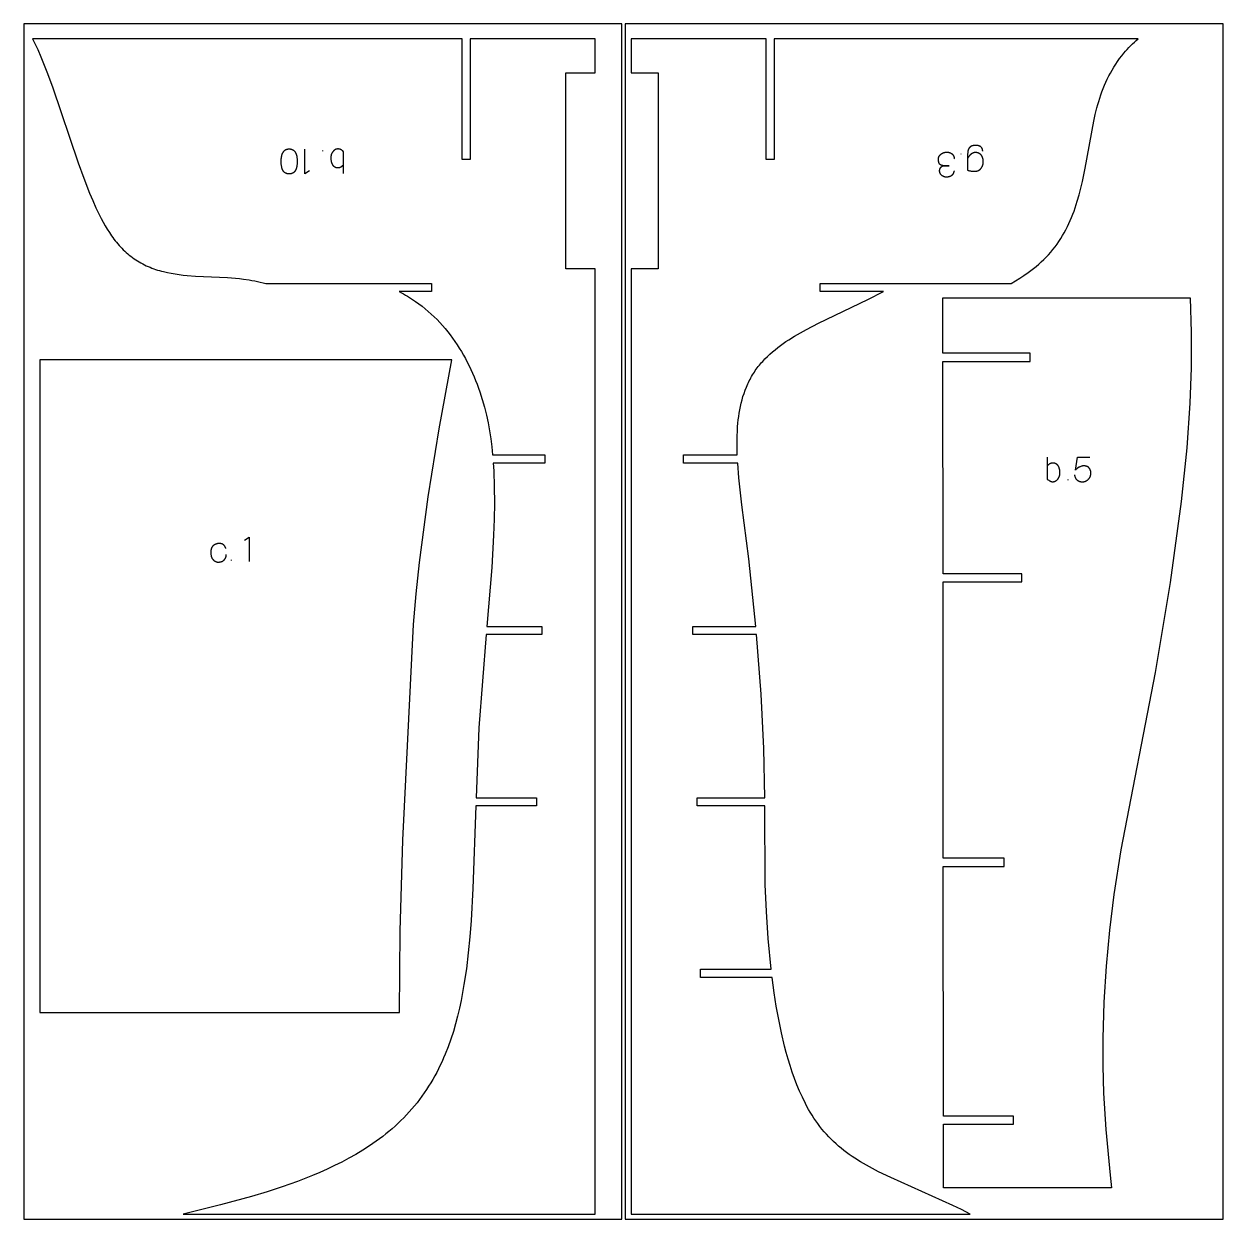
# Model space of a CAD drawing. Header units: millimetres. Extents: x 1718 to 33616, y 5029 to 7469.
# Drawn here: x 21345 to 23792, y 5029 to 7469 of the extents above; entities that cross this region are included whole.
import ezdxf

# ---------------------------------------------------------------- set-up
doc = ezdxf.new("R2010")
doc.units = ezdxf.units.MM
for name, color, linetype, true_color in [('ZZ_CORTE', 1, 'Continuous', 0xff0000), ('ZZ_GRABADO', 98, 'Continuous', 0x005600), ('ZZ_PANEL', 18, 'Continuous', 0x000000)]:
    doc.layers.add(name, color=color, linetype=linetype, true_color=true_color)

msp = doc.modelspace()

# ---------------------------------------------------------------- linework, layer by layer
at = {"layer": 'ZZ_CORTE'}
for points in [[(21362.5, 7439.2), (21366.1, 7432), (21373, 7417.2), (21379.5, 7402.2), (21391.7, 7371.8), (21403.1, 7341.1), (21455.7, 7185.6), (21466.9, 7154.7), (21478.8, 7124), (21485.2, 7108.9), (21491.9, 7093.9), (21499, 7079.1), (21502.8, 7071.8), (21506.6, 7064.6), (21510.7, 7057.4), (21514.9, 7050.3), (21519.3, 7043.4), (21523.9, 7036.5), (21526.3, 7033.2), (21528.7, 7029.9), (21531.2, 7026.6), (21533.8, 7023.4), (21536.4, 7020.3), (21539.1, 7017.2), (21541.9, 7014.2), (21544.7, 7011.2), (21547.6, 7008.3), (21550.6, 7005.5), (21553.6, 7002.7), (21556.7, 7000), (21559.9, 6997.4), (21563.1, 6994.9), (21566.4, 6992.4), (21569.8, 6990), (21573.2, 6987.7), (21576.6, 6985.5), (21580.2, 6983.4), (21583.7, 6981.3), (21587.3, 6979.4), (21591, 6977.5), (21594.7, 6975.7), (21598.4, 6974), (21602.2, 6972.4), (21606, 6970.9), (21609.9, 6969.5), (21613.7, 6968.1), (21617.6, 6966.9), (21621.6, 6965.7), (21625.5, 6964.6), (21629.5, 6963.6), (21637.6, 6961.7), (21645.6, 6960.1), (21653.8, 6958.8), (21661.9, 6957.6), (21670.1, 6956.6), (21678.3, 6955.8), (21694.7, 6954.6), (21760.3, 6951.4), (21776.6, 6950.2), (21784.7, 6949.4), (21792.9, 6948.4), (21804.4, 6946.8), (21810.1, 6945.8), (21815.8, 6944.7), (21821.5, 6943.5), (21827.2, 6942.2), (21832.8, 6940.8), (21838.4, 6939.2)], [(21669.7, 5039.2), (22510.9, 5039.2), (22510.9, 6969.2), (22450.6, 6969.2), (22450.6, 7369.2), (22510.9, 7369.2), (22510.9, 7439.2), (22280.9, 7439.2), (22255.4, 7439.2), (22255.4, 7192.2), (22238.9, 7192.2), (22238.9, 7439.2), (21592.5, 7439.2), (21362.5, 7439.2)], [(23618.5, 7439.2), (23388.5, 7439.2), (22875.7, 7439.2), (22875.7, 7192.2), (22859.2, 7192.2), (22859.2, 7439.2), (22814.2, 7439.2), (22584.2, 7439.2), (22584.2, 7369.2), (22639.2, 7369.2), (22639.2, 6969.2), (22584.2, 6969.2), (22584.2, 5039.2), (23276, 5039.2)], [(23359.3, 6939.2), (23368.1, 6944.5), (23376.8, 6950), (23385.4, 6955.6), (23393.8, 6961.5), (23399.5, 6965.6), (23405, 6969.9), (23410.4, 6974.2), (23415.7, 6978.7), (23420.9, 6983.3), (23426, 6988.1), (23430.9, 6993), (23435.6, 6998), (23440.2, 7003.2), (23444.7, 7008.6), (23448.9, 7014), (23453, 7019.6), (23457, 7025.4), (23460.7, 7031.2), (23464.3, 7037.1), (23467.8, 7043.1), (23471.1, 7049.2), (23474.2, 7055.4), (23477.2, 7061.7), (23480, 7068), (23482.7, 7074.4), (23485.3, 7080.8), (23487.7, 7087.3), (23490, 7093.9), (23494.3, 7107.1), (23498.1, 7120.4), (23501.6, 7133.8), (23504.7, 7147.3), (23510.3, 7174.6), (23527.8, 7270.6), (23530.8, 7284.2), (23534.2, 7297.8), (23536, 7304.5), (23538, 7311.2), (23540.1, 7317.8), (23542.3, 7324.5), (23544.7, 7331), (23547.2, 7337.5), (23549.9, 7344), (23552.7, 7350.4), (23555.6, 7356.7), (23558.8, 7363), (23562, 7369.1), (23565.5, 7375.2), (23569, 7381.2), (23572.8, 7387.1), (23576.7, 7392.8), (23580.7, 7398.5), (23585, 7404.1), (23589.3, 7409.5), (23592.7, 7413.5), (23596.1, 7417.4), (23599.7, 7421.2), (23603.3, 7425), (23607, 7428.7), (23610.8, 7432.3), (23614.6, 7435.8), (23618.5, 7439.2)], [(21838.4, 6939.2), (22068.4, 6939.2), (22176.6, 6939.2), (22176.6, 6922.7), (22110.7, 6922.7)], [(23099.2, 6922.7), (22969.7, 6922.7), (22969.7, 6939.2), (23129.3, 6939.2), (23359.3, 6939.2)], [(22110.7, 6922.7), (22115.1, 6920.5), (22119.4, 6918.2), (22123.6, 6915.8), (22127.8, 6913.4), (22132, 6910.8), (22136.1, 6908.2), (22144.2, 6902.8), (22150.9, 6898), (22157.4, 6893), (22163.8, 6887.8), (22170, 6882.5), (22176.1, 6877), (22182.1, 6871.3), (22187.9, 6865.5), (22193.6, 6859.6), (22199.1, 6853.4), (22204.4, 6847.2), (22209.6, 6840.8), (22214.7, 6834.3), (22219.6, 6827.7), (22224.3, 6821), (22228.9, 6814.2), (22233.3, 6807.3), (22237.6, 6800.2), (22241.8, 6793.1), (22245.8, 6785.9), (22249.6, 6778.7), (22253.3, 6771.3), (22256.8, 6763.9), (22260.2, 6756.4), (22263.5, 6748.9), (22266.6, 6741.2), (22269.6, 6733.6), (22272.4, 6725.9), (22275.1, 6718.1), (22280.1, 6702.4), (22284.6, 6686.6), (22288.5, 6670.6), (22292, 6654.6), (22294.9, 6638.4), (22297.5, 6622.1), (22299.5, 6605.7), (22301.2, 6589.2)], [(22800.5, 6589.2), (22800.2, 6598.3), (22800, 6612.2), (22800.2, 6626.1), (22800.7, 6640), (22801.2, 6646.9), (22801.8, 6653.9), (22802.5, 6660.8), (22803.4, 6667.7), (22804.4, 6674.5), (22805.6, 6681.4), (22807, 6688.2), (22808.5, 6694.9), (22810.2, 6701.7), (22812.2, 6708.3), (22814.3, 6714.9), (22816.6, 6721.5), (22819.2, 6727.9), (22820.6, 6731.1), (22822, 6734.3), (22823.5, 6737.4), (22825, 6740.5), (22826.6, 6743.6), (22828.2, 6746.7), (22829.9, 6749.7), (22831.7, 6752.7), (22833.5, 6755.6), (22835.4, 6758.5), (22837.3, 6761.4), (22839.3, 6764.2), (22841.4, 6767), (22843.5, 6769.7), (22845.6, 6772.5), (22847.8, 6775.1), (22850.1, 6777.8), (22852.4, 6780.4), (22857.1, 6785.4), (22862, 6790.3), (22867, 6795.1), (22872.2, 6799.7), (22877.6, 6804.2), (22883, 6808.5), (22888.5, 6812.7), (22894.2, 6816.7), (22899.9, 6820.6), (22905.7, 6824.5), (22917.5, 6831.8), (22929.4, 6838.9), (22941.6, 6845.7), (22966.2, 6858.6), (23066.9, 6906.6), (23099.2, 6922.7)], [(23564, 5093.2), (23221.4, 5093.2), (23221.3, 5222.9), (23364.3, 5222.9), (23364.3, 5239.4), (23221.3, 5239.4), (23221, 5749.2), (23345, 5749.2), (23345, 5765.7), (23220.9, 5765.7), (23220.6, 6329.9), (23381.1, 6329.9), (23381.1, 6346.4), (23220.6, 6346.4), (23220.3, 6780.4), (23398.4, 6780.4), (23398.4, 6796.9), (23220.3, 6796.9), (23220.2, 6909.8), (23724.7, 6909.8)], [(23724.7, 6909.8), (23726.8, 6839.5), (23726.6, 6767.2), (23724, 6694.8), (23717.7, 6603.9), (23706.5, 6494.3), (23684, 6328.9), (23653, 6145.4), (23583.2, 5783), (23569.2, 5692.1), (23560.1, 5619), (23553.1, 5545.5), (23548.4, 5471.8), (23546.3, 5397.7), (23546.3, 5342), (23547.9, 5286.3), (23552.4, 5212), (23561.1, 5119.1), (23564, 5093.2)], [(22218.3, 6783.6), (21377.7, 6783.6), (21377.7, 5776.1), (21377.7, 5450.9), (22111.5, 5450.9)], [(22140.2, 6242.9), (22145.5, 6305.5), (22152.3, 6370), (22169.9, 6503.8), (22192.2, 6642.3), (22218.3, 6783.6)], [(22301.2, 6589.2), (22408.1, 6589.2), (22408.1, 6572.7), (22302.6, 6572.7)], [(22801.4, 6572.7), (22690.8, 6572.7), (22690.8, 6589.2), (22800.5, 6589.2)], [(22302.6, 6572.7), (22303.5, 6556.7), (22304.7, 6523.9), (22305, 6491), (22304.4, 6458.2), (22303.2, 6425.3), (22299.5, 6359.7), (22289.7, 6239.2)], [(22838.5, 6239.2), (22824.1, 6377.4), (22810.1, 6487.6), (22803.8, 6542.9), (22801.4, 6572.7)], [(22111.5, 5450.9), (22112.9, 5616.9), (22118, 5802.7), (22140.2, 6242.9)], [(22289.7, 6239.2), (22401.6, 6239.2), (22401.6, 6222.7), (22288.3, 6222.7)], [(22840, 6222.7), (22710.1, 6222.7), (22710.1, 6239.2), (22838.5, 6239.2)], [(22288.3, 6222.7), (22273.5, 6032.3), (22267.4, 5889.2)], [(22856.8, 5889.2), (22854.8, 5990), (22849.1, 6100.9), (22840, 6222.7)], [(22856.8, 5872.7), (22718.5, 5872.7), (22718.5, 5889.2), (22856.8, 5889.2)], [(22869.5, 5539.2), (22863.6, 5601.7), (22860, 5657.1), (22857.7, 5712.5), (22856.8, 5872.7)], [(22871.5, 5522.7), (22725.8, 5522.7), (22725.8, 5539.2), (22869.5, 5539.2)], [(23276, 5039.2), (23258.2, 5048.4), (23240.2, 5057.2), (23113.6, 5113.8), (23088.7, 5125.9), (23076.4, 5132.3), (23064.2, 5138.9), (23052.2, 5146), (23040.5, 5153.4), (23034.7, 5157.2), (23029, 5161.2), (23023.4, 5165.3), (23017.9, 5169.5), (23012.5, 5173.8), (23007.2, 5178.3), (23002, 5182.8), (22996.9, 5187.5), (22991.9, 5192.4), (22987.1, 5197.3), (22982.4, 5202.4), (22977.8, 5207.6), (22973.3, 5213), (22969, 5218.4), (22964.9, 5224), (22960.8, 5229.6), (22957, 5235.4), (22953.2, 5241.2), (22949.6, 5247.1), (22946.2, 5253.1), (22942.8, 5259.2), (22939.6, 5265.4), (22933.5, 5277.8), (22927.8, 5290.5), (22922.4, 5303.3), (22917.5, 5316.2), (22912.8, 5329.3), (22908.5, 5342.5), (22904.4, 5355.7), (22900.6, 5369.1), (22897.1, 5382.5), (22890.6, 5409.5), (22885, 5436.7), (22880, 5464), (22875.7, 5491.4), (22871.5, 5522.7)]]:
    msp.add_lwpolyline(points, dxfattribs=at)
for points in [[(22266.9, 5872.7, 0), (22260.9, 5704.1, 0), (22257.2, 5638.5, 0), (22254.6, 5605.7, 0), (22251.5, 5573, 0), (22247.7, 5540.4, 0), (22242.9, 5508, 0), (22240.1, 5491.8, 0), (22237.1, 5475.7, 0), (22233.7, 5459.6, 0), (22229.9, 5443.6, 0), (22225.8, 5427.8, 0), (22221.2, 5412, 0), (22216.2, 5396.4, 0), (22210.6, 5381, 0), (22204.6, 5365.7, 0), (22201.4, 5358.2, 0), (22198.1, 5350.7, 0), (22194.6, 5343.3, 0), (22191, 5335.9, 0), (22187.2, 5328.6, 0), (22183.4, 5321.4, 0), (22179.3, 5314.3, 0), (22175.1, 5307.2, 0), (22170.8, 5300.3, 0), (22166.4, 5293.4, 0), (22161.8, 5286.6, 0), (22157, 5279.9, 0), (22152.1, 5273.3, 0), (22147.1, 5266.8, 0), (22141.9, 5260.4, 0), (22136.6, 5254.2, 0), (22131.2, 5248, 0), (22125.6, 5242, 0), (22119.9, 5236.1, 0), (22114.1, 5230.3, 0), (22108.2, 5224.6, 0), (22102.2, 5219, 0), (22096, 5213.6, 0), (22089.8, 5208.2, 0), (22083.4, 5203, 0), (22077, 5197.9, 0), (22070.4, 5193, 0), (22063.8, 5188.1, 0), (22050.3, 5178.7, 0), (22036.5, 5169.8, 0), (22022.4, 5161.3, 0), (22008.1, 5153.2, 0), (21993.6, 5145.5, 0), (21978.9, 5138.2, 0), (21964, 5131.2, 0), (21949, 5124.5, 0), (21933.8, 5118.1, 0), (21903.2, 5106.2, 0), (21872.2, 5095.2, 0), (21841, 5085, 0), (21809.5, 5075.5, 0), (21746.2, 5058, 0), (21669.7, 5039.2, 0)], [(22267.4, 5889.2, 0), (22390.9, 5889.2, 0), (22390.9, 5872.7, 0), (22266.9, 5872.7, 0)]]:
    msp.add_polyline3d(points, dxfattribs=at)
at = {"layer": 'ZZ_GRABADO'}
for points in [[(23301.3, 7209.7), (23301.3, 7210), (23301.3, 7210.4), (23301.2, 7210.8), (23301.2, 7211.1), (23301.2, 7211.5), (23301.1, 7211.8), (23301.1, 7212.2), (23301, 7212.5), (23301, 7212.8), (23300.9, 7213.2), (23300.8, 7213.5), (23300.7, 7213.8), (23300.6, 7214.1), (23300.5, 7214.4), (23300.4, 7214.7), (23300.3, 7215), (23300.1, 7215.3), (23300, 7215.5), (23299.8, 7215.8), (23299.7, 7216.1), (23299.5, 7216.3), (23299.3, 7216.6), (23299.1, 7216.8), (23298.9, 7217), (23298.7, 7217.3), (23298.5, 7217.5), (23298.3, 7217.7), (23298, 7217.9), (23297.8, 7218.2), (23297.5, 7218.4), (23297.3, 7218.6), (23297, 7218.7), (23296.8, 7218.9), (23296.5, 7219.1), (23296.3, 7219.2), (23296, 7219.4), (23295.8, 7219.5), (23295.5, 7219.6), (23295.2, 7219.8), (23295, 7219.9), (23294.7, 7220), (23294.4, 7220.1), (23294.1, 7220.2), (23293.8, 7220.3), (23293.5, 7220.4), (23293.2, 7220.5), (23292.9, 7220.6), (23292.6, 7220.7), (23292.3, 7220.8), (23292, 7220.9), (23291.6, 7220.9), (23291.3, 7221), (23290.6, 7221.1), (23289.9, 7221.2), (23289.2, 7221.3), (23288.5, 7221.3), (23287.7, 7221.4), (23286.9, 7221.4), (23286.4, 7221.4), (23285.8, 7221.4), (23285.2, 7221.3), (23284.7, 7221.3), (23284.1, 7221.2), (23283.6, 7221.2), (23283.1, 7221.1), (23282.6, 7221), (23282.1, 7220.9), (23281.6, 7220.8), (23281.1, 7220.7), (23280.7, 7220.6), (23280.2, 7220.5), (23279.8, 7220.3), (23279.4, 7220.2), (23278.9, 7220), (23278.5, 7219.8), (23278.1, 7219.7), (23277.8, 7219.5), (23277.4, 7219.3), (23277, 7219), (23276.8, 7218.9), (23276.7, 7218.8), (23276.5, 7218.7), (23276.3, 7218.6), (23276.1, 7218.5), (23276, 7218.3), (23275.8, 7218.2), (23275.7, 7218.1), (23275.5, 7217.9), (23275.3, 7217.8), (23275.2, 7217.7), (23275, 7217.5), (23274.9, 7217.4), (23274.8, 7217.2), (23274.6, 7217.1), (23274.5, 7216.9), (23274.3, 7216.8), (23274.2, 7216.6), (23274.1, 7216.5), (23274, 7216.3), (23273.8, 7216.1), (23273.7, 7216), (23273.5, 7215.7), (23273.3, 7215.4), (23273.1, 7215.1), (23273, 7214.8), (23272.8, 7214.4), (23272.6, 7214.1), (23272.5, 7213.7), (23272.3, 7213.4), (23272.2, 7213), (23272, 7212.6), (23271.9, 7212.3), (23271.8, 7211.9), (23271.7, 7211.5), (23271.5, 7211), (23271.4, 7210.6), (23271.3, 7210.2), (23271.2, 7209.7), (23271.2, 7209.3), (23271, 7208.3), (23270.9, 7207.3), (23270.7, 7206.3), (23270.7, 7205.2), (23270.6, 7204.1), (23270.6, 7203), (23270.5, 7201.8)], [(21927.7, 7169.7), (21918.2, 7163.3), (21918.2, 7213.3)], [(21954.2, 7210.7), (21954.2, 7209.7)], [(21997.2, 7208.5), (21995.4, 7209.9), (21994, 7211), (21993.4, 7211.5), (21992.9, 7211.8), (21992.7, 7212), (21992.5, 7212.1), (21992.3, 7212.2), (21992.1, 7212.3), (21991.7, 7212.6), (21991.3, 7212.8), (21990.9, 7212.9), (21990.5, 7213.1), (21990.1, 7213.3), (21989.8, 7213.3), (21989.6, 7213.4), (21989.4, 7213.5), (21989.2, 7213.5), (21989, 7213.6), (21988.8, 7213.6), (21988.6, 7213.7), (21988.4, 7213.7), (21988.1, 7213.8), (21987.9, 7213.8), (21987.7, 7213.9), (21987.5, 7213.9), (21987, 7213.9), (21986.6, 7214), (21986.2, 7214), (21985.7, 7214), (21985.2, 7214), (21984.8, 7214), (21984.6, 7213.9), (21984.4, 7213.9), (21984.2, 7213.9), (21984, 7213.9), (21983.8, 7213.8), (21983.6, 7213.8), (21983.3, 7213.8), (21983.1, 7213.7), (21982.9, 7213.7), (21982.7, 7213.6), (21982.5, 7213.6), (21982.3, 7213.5), (21982.1, 7213.4), (21981.9, 7213.4), (21981.7, 7213.3), (21981.5, 7213.2), (21981.3, 7213.2), (21981.1, 7213.1), (21980.9, 7213), (21980.7, 7212.9), (21980.5, 7212.8), (21980.4, 7212.7), (21980.2, 7212.6), (21980, 7212.5), (21979.6, 7212.3), (21979.2, 7212), (21978.9, 7211.8), (21978.5, 7211.5), (21978.1, 7211.3), (21977.8, 7211), (21977.4, 7210.6), (21977.1, 7210.3), (21976.7, 7210), (21976.4, 7209.6), (21976, 7209.2), (21975.7, 7208.9), (21975.4, 7208.5), (21975, 7208), (21974.7, 7207.6), (21974.4, 7207.1), (21974.1, 7206.7), (21973.8, 7206.2), (21973.5, 7205.7), (21973.3, 7205.5), (21973.2, 7205.2), (21973.1, 7205), (21973, 7204.8), (21972.8, 7204.5), (21972.7, 7204.2), (21972.6, 7204), (21972.5, 7203.7), (21972.4, 7203.4), (21972.3, 7203.1), (21972.2, 7202.8), (21972.1, 7202.6), (21972, 7202.3), (21972, 7201.9), (21971.8, 7201.3), (21971.7, 7200.7), (21971.6, 7200), (21971.5, 7199.3), (21971.4, 7198.6), (21971.3, 7197.8), (21971.3, 7197.1), (21971.3, 7196.3), (21971.3, 7195.5), (21971.3, 7194.6), (21971.3, 7193.7), (21971.4, 7192.8), (21971.4, 7192), (21971.6, 7190.8), (21971.8, 7189.8), (21972, 7188.7), (21972.2, 7187.7), (21972.4, 7186.8), (21972.5, 7186.4), (21972.7, 7185.9), (21972.8, 7185.5), (21972.9, 7185.1), (21973.1, 7184.6), (21973.3, 7184.2), (21973.4, 7183.9), (21973.6, 7183.5), (21973.8, 7183.1), (21973.9, 7182.8), (21974.1, 7182.4), (21974.3, 7182.1), (21974.5, 7181.8), (21974.7, 7181.4), (21974.9, 7181.1), (21975.1, 7180.9), (21975.3, 7180.6), (21975.6, 7180.3), (21975.8, 7180), (21976, 7179.8), (21976.1, 7179.7), (21976.3, 7179.6), (21976.4, 7179.4), (21976.5, 7179.3), (21976.8, 7179.1), (21977, 7178.9), (21977.2, 7178.7), (21977.5, 7178.6), (21977.7, 7178.4), (21978, 7178.2), (21978.2, 7178), (21978.5, 7177.9), (21978.7, 7177.7), (21979, 7177.6), (21979.2, 7177.5), (21979.5, 7177.3), (21979.7, 7177.2), (21980, 7177.1), (21980.3, 7177), (21980.5, 7176.9), (21980.8, 7176.8), (21981.1, 7176.7), (21981.3, 7176.6), (21981.6, 7176.5), (21981.9, 7176.4), (21982.1, 7176.3), (21982.4, 7176.3), (21982.7, 7176.2), (21983, 7176.2), (21983.3, 7176.1), (21983.5, 7176.1), (21983.8, 7176.1), (21984.1, 7176.1), (21984.4, 7176), (21984.7, 7176), (21985, 7176), (21985.4, 7176), (21985.8, 7176), (21986.2, 7176.1), (21986.6, 7176.1), (21987, 7176.1), (21987.4, 7176.2), (21987.8, 7176.3), (21988.3, 7176.3), (21988.6, 7176.4), (21988.9, 7176.5), (21989.3, 7176.5), (21989.6, 7176.6), (21989.9, 7176.7), (21990.2, 7176.8), (21990.5, 7176.9), (21990.8, 7177), (21991.1, 7177.2), (21991.4, 7177.3), (21991.7, 7177.4), (21992, 7177.6), (21992.3, 7177.8), (21992.6, 7177.9), (21992.9, 7178.1), (21993.3, 7178.4), (21993.4, 7178.4), (21993.7, 7178.7), (21994.1, 7179), (21994.6, 7179.4), (21997.2, 7181.6)], [(21997.2, 7163.8), (21997.2, 7208.5)], [(23233.2, 7179.6), (23229.7, 7179.6), (23226.3, 7179.6), (23225.3, 7179.6), (23224.3, 7179.6), (23223.4, 7179.7), (23222.5, 7179.7), (23221.6, 7179.8), (23220.8, 7179.9), (23220.1, 7180), (23219.3, 7180.1), (23219, 7180.2), (23218.7, 7180.3), (23218.3, 7180.4), (23218, 7180.5), (23217.7, 7180.5), (23217.4, 7180.6), (23217.1, 7180.7), (23216.9, 7180.8), (23216.6, 7180.9), (23216.3, 7181), (23216.1, 7181.2), (23215.9, 7181.3), (23215.6, 7181.4), (23215.5, 7181.5), (23215.4, 7181.5), (23215.3, 7181.6), (23215.2, 7181.6), (23215.1, 7181.7), (23214.9, 7181.9), (23214.8, 7182), (23214.6, 7182.1), (23214.5, 7182.2), (23214.4, 7182.3), (23214.3, 7182.4), (23214.2, 7182.5), (23214, 7182.6), (23213.9, 7182.7), (23213.8, 7182.8), (23213.7, 7183), (23213.6, 7183.1), (23213.5, 7183.2), (23213.4, 7183.3), (23213.3, 7183.5), (23213.2, 7183.6), (23213.1, 7183.7), (23213, 7183.9), (23212.9, 7184), (23212.8, 7184.2), (23212.8, 7184.3), (23212.7, 7184.5), (23212.6, 7184.6), (23212.5, 7184.8), (23212.3, 7185.1), (23212.2, 7185.5), (23212.1, 7185.8), (23211.9, 7186.2), (23211.8, 7186.6), (23211.7, 7186.9), (23211.6, 7187.3), (23211.5, 7187.7), (23211.4, 7188.2), (23211.3, 7188.6), (23211.2, 7189), (23211.2, 7189.5), (23211.1, 7189.9), (23211.1, 7190.4), (23211, 7190.9), (23211, 7191.4), (23211, 7192.4), (23210.9, 7193.5), (23211, 7193.9), (23211, 7194.2), (23211, 7194.6), (23211, 7194.9), (23211.1, 7195.3), (23211.2, 7195.6), (23211.2, 7196), (23211.3, 7196.3), (23211.4, 7196.6), (23211.5, 7197), (23211.6, 7197.3), (23211.7, 7197.6), (23211.9, 7198), (23212, 7198.3), (23212.2, 7198.6), (23212.3, 7198.9), (23212.5, 7199.2), (23212.7, 7199.5), (23212.9, 7199.8), (23213.1, 7200.1), (23213.3, 7200.4), (23213.6, 7200.7), (23213.8, 7201), (23214, 7201.3), (23214.3, 7201.6), (23214.6, 7201.9), (23214.8, 7202.2), (23215.1, 7202.5), (23215.4, 7202.7), (23215.7, 7203), (23216.1, 7203.3), (23216.4, 7203.5), (23216.7, 7203.8), (23217, 7204), (23217.4, 7204.3), (23217.7, 7204.5), (23218, 7204.7), (23218.4, 7204.9), (23218.7, 7205.1), (23219, 7205.3), (23219.4, 7205.5), (23219.7, 7205.6), (23220, 7205.8), (23220.4, 7206), (23220.7, 7206.1), (23221.1, 7206.3), (23221.4, 7206.4), (23221.8, 7206.5), (23222.1, 7206.7), (23222.5, 7206.8), (23222.8, 7206.9), (23223.2, 7207), (23223.6, 7207.1), (23223.9, 7207.1), (23224.3, 7207.2), (23224.6, 7207.3), (23225, 7207.3), (23225.4, 7207.4), (23225.8, 7207.4), (23226.1, 7207.5), (23226.5, 7207.5), (23226.9, 7207.5), (23227.3, 7207.5), (23227.6, 7207.5), (23228.5, 7207.5), (23229.3, 7207.5), (23229.7, 7207.5), (23230.1, 7207.4), (23230.5, 7207.4), (23230.9, 7207.3), (23231.3, 7207.3), (23231.7, 7207.2), (23232.1, 7207.1), (23232.4, 7207.1), (23232.8, 7207), (23233.2, 7206.9), (23233.5, 7206.8), (23233.8, 7206.7), (23234.2, 7206.6), (23234.5, 7206.4), (23234.8, 7206.3), (23235.2, 7206.2), (23235.5, 7206), (23235.8, 7205.9), (23236.1, 7205.7), (23236.4, 7205.6), (23236.7, 7205.4), (23237, 7205.2), (23237.3, 7205.1), (23237.5, 7204.9), (23237.8, 7204.7), (23238.1, 7204.5), (23238.3, 7204.3), (23238.6, 7204.1), (23238.8, 7203.9), (23239.1, 7203.6), (23239.3, 7203.4), (23239.5, 7203.1), (23239.7, 7202.9), (23240, 7202.6), (23240.2, 7202.4), (23240.4, 7202.1), (23240.6, 7201.8), (23240.8, 7201.6), (23241, 7201.3), (23241.1, 7201), (23241.3, 7200.7), (23241.5, 7200.4), (23241.7, 7200.1), (23241.8, 7199.7), (23242, 7199.4), (23242.1, 7199.1), (23242.3, 7198.7), (23242.4, 7198.4), (23242.5, 7198), (23242.6, 7197.7), (23242.8, 7197.3), (23242.9, 7196.9), (23243, 7196.5), (23243.1, 7196.1), (23243.2, 7195.7), (23243.3, 7195.3), (23243.4, 7194.5), (23243.6, 7193.7)], [(23256.5, 7204.2), (23256.5, 7203.1)], [(23270.5, 7170.5), (23271.8, 7170.1), (23273, 7169.8), (23274.2, 7169.6), (23275.4, 7169.3), (23276.6, 7169.1), (23277.7, 7169), (23278.9, 7168.8), (23280, 7168.7), (23281.2, 7168.6), (23282.3, 7168.6), (23283.4, 7168.6), (23284.5, 7168.6), (23285.5, 7168.6), (23286.6, 7168.7), (23287.7, 7168.8), (23289.1, 7169), (23289.4, 7169), (23289.8, 7169.1), (23290.2, 7169.2), (23290.5, 7169.3), (23290.9, 7169.4), (23291.3, 7169.5), (23291.6, 7169.6), (23292, 7169.7), (23292.3, 7169.9), (23292.6, 7170), (23293, 7170.2), (23293.3, 7170.4), (23293.6, 7170.6), (23294, 7170.7), (23294.3, 7171), (23294.6, 7171.2), (23294.9, 7171.4), (23295.2, 7171.6), (23295.5, 7171.9), (23295.8, 7172.1), (23296.1, 7172.4), (23296.4, 7172.7), (23296.7, 7173), (23297, 7173.3), (23297.3, 7173.6), (23297.6, 7173.9), (23297.8, 7174.2), (23298.1, 7174.6), (23298.4, 7174.9), (23298.6, 7175.3), (23298.9, 7175.6), (23299.1, 7176), (23299.3, 7176.3), (23299.5, 7176.6), (23299.7, 7177), (23299.9, 7177.3), (23300.1, 7177.7), (23300.3, 7178), (23300.5, 7178.4), (23300.6, 7178.8), (23300.8, 7179.1), (23300.9, 7179.5), (23301.1, 7179.9), (23301.2, 7180.3), (23301.4, 7180.6), (23301.5, 7181), (23301.6, 7181.4), (23301.7, 7181.8), (23301.8, 7182.2), (23301.9, 7182.6), (23302, 7183.1), (23302.1, 7183.5), (23302.1, 7183.9), (23302.2, 7184.3), (23302.3, 7184.8), (23302.4, 7185.6), (23302.4, 7186.5), (23302.5, 7187.4), (23302.5, 7188.4), (23302.5, 7189.3), (23302.4, 7190.3), (23302.4, 7190.7), (23302.3, 7191.2), (23302.3, 7191.6), (23302.2, 7192.1), (23302.2, 7192.5), (23302.1, 7192.9), (23302, 7193.4), (23301.9, 7193.8), (23301.8, 7194.2), (23301.7, 7194.6), (23301.6, 7195), (23301.5, 7195.4), (23301.4, 7195.8), (23301.2, 7196.2), (23301.1, 7196.6), (23301, 7197), (23300.8, 7197.3), (23300.6, 7197.7), (23300.5, 7198.1), (23300.3, 7198.4), (23300.1, 7198.8), (23299.9, 7199.1), (23299.7, 7199.5), (23299.5, 7199.8), (23299.3, 7200.2), (23299, 7200.5), (23298.8, 7200.8), (23298.6, 7201.1), (23298.3, 7201.5), (23298, 7201.8), (23297.7, 7202.1), (23297.4, 7202.4), (23297.1, 7202.7), (23296.8, 7203), (23296.5, 7203.3), (23296.2, 7203.6), (23295.9, 7203.8), (23295.6, 7204.1), (23295.2, 7204.3), (23294.9, 7204.5), (23294.5, 7204.7), (23294.2, 7204.9), (23293.8, 7205.1), (23293.5, 7205.3), (23293.1, 7205.5), (23292.7, 7205.6), (23292.3, 7205.8), (23292, 7205.9), (23291.6, 7206), (23291.2, 7206.2), (23290.8, 7206.3), (23290.3, 7206.4), (23289.9, 7206.4), (23289.5, 7206.5), (23289.1, 7206.6), (23288.6, 7206.6), (23288.2, 7206.7), (23287.7, 7206.7), (23287.3, 7206.7), (23286.8, 7206.7), (23286.5, 7206.7), (23286.2, 7206.7), (23285.9, 7206.7), (23285.6, 7206.7), (23285.3, 7206.6), (23285, 7206.6), (23284.7, 7206.6), (23284.4, 7206.5), (23284.1, 7206.5), (23283.8, 7206.4), (23283.5, 7206.3), (23283.2, 7206.3), (23282.9, 7206.2), (23282.6, 7206.1), (23282.3, 7206), (23282, 7205.9), (23281.8, 7205.8), (23281.5, 7205.7), (23281.2, 7205.6), (23280.9, 7205.5), (23280.6, 7205.4), (23280.4, 7205.2), (23280.1, 7205.1), (23279.8, 7204.9), (23279.6, 7204.8), (23279.3, 7204.6), (23279, 7204.5), (23278.8, 7204.3), (23278.5, 7204.1), (23278.3, 7204), (23278, 7203.8), (23277.7, 7203.6), (23277.5, 7203.4), (23277.2, 7203.2), (23277, 7203), (23276.7, 7202.7), (23276.2, 7202.3), (23275.8, 7201.8), (23275.3, 7201.3), (23274.8, 7200.8), (23274.4, 7200.2), (23273.9, 7199.7), (23273.5, 7199.1), (23273, 7198.4), (23272.6, 7197.8), (23272.2, 7197.1), (23271.8, 7196.4), (23271.3, 7195.7), (23270.9, 7195), (23270.5, 7194.2)], [(23270.5, 7201.8), (23270.5, 7170.5)], [(23243, 7169.4), (23242.8, 7168.5), (23242.6, 7167.8), (23242.4, 7167.1), (23242.2, 7166.4), (23242, 7165.8), (23241.9, 7165.5), (23241.8, 7165.2), (23241.7, 7165), (23241.6, 7164.7), (23241.5, 7164.5), (23241.4, 7164.2), (23241.1, 7163.8), (23240.9, 7163.3), (23240.6, 7162.9), (23240.5, 7162.6), (23240.3, 7162.4), (23240.2, 7162.2), (23240, 7162), (23239.9, 7161.8), (23239.7, 7161.6), (23239.5, 7161.4), (23239.4, 7161.2), (23239.2, 7161), (23239, 7160.9), (23238.9, 7160.7), (23238.7, 7160.5), (23238.5, 7160.3), (23238.3, 7160.2), (23238.2, 7160), (23238, 7159.8), (23237.8, 7159.7), (23237.6, 7159.5), (23237.4, 7159.4), (23237.2, 7159.2), (23237, 7159.1), (23236.8, 7159), (23236.6, 7158.8), (23236.4, 7158.7), (23236.2, 7158.6), (23235.9, 7158.4), (23235.7, 7158.3), (23235.5, 7158.2), (23235.3, 7158.1), (23235, 7158), (23234.8, 7157.9), (23234.6, 7157.8), (23234.3, 7157.7), (23234.1, 7157.6), (23233.8, 7157.5), (23233.6, 7157.4), (23233.1, 7157.3), (23232.6, 7157.1), (23232.1, 7157), (23231.5, 7156.9), (23231, 7156.8), (23230.4, 7156.7), (23229.8, 7156.6), (23229.2, 7156.6), (23228.6, 7156.5), (23228, 7156.5), (23227.4, 7156.5), (23227.1, 7156.5), (23226.7, 7156.5), (23226.4, 7156.5), (23226, 7156.6), (23225.7, 7156.6), (23225.3, 7156.6), (23225, 7156.7), (23224.7, 7156.7), (23224.4, 7156.8), (23224, 7156.9), (23223.7, 7156.9), (23223.4, 7157), (23223.1, 7157.1), (23222.8, 7157.2), (23222.5, 7157.3), (23222.2, 7157.4), (23221.9, 7157.5), (23221.6, 7157.6), (23221.3, 7157.7), (23221, 7157.9), (23220.7, 7158), (23220.4, 7158.2), (23220.1, 7158.3), (23219.8, 7158.5), (23219.6, 7158.6), (23219.3, 7158.8), (23219, 7159), (23218.8, 7159.2), (23218.5, 7159.4), (23218.2, 7159.6), (23218, 7159.8), (23217.7, 7160), (23217.5, 7160.2), (23217.2, 7160.5), (23217, 7160.7), (23216.7, 7161), (23216.5, 7161.2), (23216.3, 7161.5), (23216.1, 7161.7), (23215.9, 7162), (23215.7, 7162.2), (23215.5, 7162.5), (23215.3, 7162.8), (23215.1, 7163), (23215, 7163.3), (23214.8, 7163.6), (23214.7, 7163.9), (23214.5, 7164.2), (23214.4, 7164.4), (23214.3, 7164.7), (23214.2, 7165), (23214.1, 7165.3), (23214, 7165.6), (23213.9, 7165.9), (23213.8, 7166.3), (23213.7, 7166.6), (23213.7, 7166.9), (23213.6, 7167.2), (23213.6, 7167.5), (23213.5, 7167.9), (23213.5, 7168.2), (23213.5, 7168.6), (23213.5, 7168.9), (23213.5, 7169.2), (23213.5, 7169.7), (23213.5, 7170.1), (23213.5, 7170.6), (23213.6, 7171), (23213.6, 7171.4), (23213.7, 7171.6), (23213.7, 7171.8), (23213.7, 7172), (23213.8, 7172.2), (23213.8, 7172.4), (23213.9, 7172.6), (23213.9, 7172.8), (23214, 7173), (23214.1, 7173.2), (23214.1, 7173.4), (23214.2, 7173.6), (23214.3, 7173.8), (23214.3, 7174), (23214.4, 7174.1), (23214.5, 7174.3), (23214.6, 7174.5), (23214.7, 7174.7), (23214.8, 7174.8), (23214.9, 7175), (23215, 7175.2), (23215.1, 7175.3), (23215.2, 7175.5), (23215.3, 7175.7), (23215.4, 7175.8), (23215.5, 7176), (23215.6, 7176.1), (23215.8, 7176.3), (23215.9, 7176.4), (23216, 7176.6), (23216.1, 7176.7), (23216.3, 7176.9), (23216.4, 7177), (23216.6, 7177.2), (23216.7, 7177.3), (23216.9, 7177.4), (23217, 7177.6), (23217.2, 7177.7), (23217.3, 7177.8), (23217.5, 7178), (23217.6, 7178.1), (23218, 7178.3), (23218.3, 7178.6), (23218.7, 7178.8), (23219.1, 7179), (23219.5, 7179.2), (23219.9, 7179.4), (23220.3, 7179.6)], [(23220.3, 7179.6), (23233.2, 7179.6)], [(23432.9, 6584.9), (23432.9, 6540.1)], [(23490.4, 6558.5), (23494.7, 6584.8), (23519.7, 6584.8)], [(23432.9, 6540.1), (23434.7, 6538.7), (23436.1, 6537.6), (23436.7, 6537.1), (23437.2, 6536.8), (23437.4, 6536.6), (23437.6, 6536.5), (23437.8, 6536.4), (23438, 6536.3), (23438.4, 6536.1), (23438.8, 6535.9), (23439.2, 6535.7), (23439.6, 6535.5), (23440.1, 6535.3), (23440.3, 6535.3), (23440.5, 6535.2), (23440.7, 6535.1), (23440.9, 6535.1), (23441.1, 6535), (23441.3, 6535), (23441.5, 6534.9), (23441.8, 6534.9), (23442, 6534.8), (23442.2, 6534.8), (23442.4, 6534.8), (23442.6, 6534.7), (23443.1, 6534.7), (23443.5, 6534.6), (23444, 6534.6), (23444.4, 6534.6), (23444.9, 6534.6), (23445.3, 6534.7), (23445.5, 6534.7), (23445.7, 6534.7), (23445.9, 6534.7), (23446.1, 6534.7), (23446.4, 6534.8), (23446.6, 6534.8), (23446.8, 6534.9), (23447, 6534.9), (23447.2, 6534.9), (23447.4, 6535), (23447.6, 6535), (23447.8, 6535.1), (23448, 6535.2), (23448.2, 6535.2), (23448.4, 6535.3), (23448.6, 6535.4), (23448.8, 6535.5), (23449, 6535.5), (23449.2, 6535.6), (23449.4, 6535.7), (23449.6, 6535.8), (23449.8, 6535.9), (23450, 6536), (23450.1, 6536.1), (23450.5, 6536.3), (23450.9, 6536.6), (23451.3, 6536.8), (23451.6, 6537.1), (23452, 6537.4), (23452.4, 6537.7), (23452.7, 6538), (23453.1, 6538.3), (23453.4, 6538.6), (23453.7, 6539), (23454.1, 6539.4), (23454.4, 6539.8), (23454.7, 6540.2), (23455.1, 6540.6), (23455.4, 6541), (23455.7, 6541.5), (23456, 6541.9), (23456.3, 6542.4), (23456.6, 6542.9), (23456.8, 6543.1), (23456.9, 6543.4), (23457, 6543.6), (23457.2, 6543.9), (23457.3, 6544.1), (23457.4, 6544.4), (23457.5, 6544.6), (23457.6, 6544.9), (23457.7, 6545.2), (23457.8, 6545.5), (23457.9, 6545.8), (23458, 6546.1), (23458.1, 6546.4), (23458.2, 6546.7), (23458.3, 6547.3), (23458.4, 6547.9), (23458.5, 6548.6), (23458.6, 6549.3), (23458.7, 6550), (23458.8, 6550.8), (23458.8, 6551.6), (23458.8, 6552.3), (23458.9, 6553.2), (23458.8, 6554), (23458.8, 6554.9), (23458.8, 6555.8), (23458.7, 6556.7), (23458.5, 6557.8), (23458.4, 6558.9), (23458.2, 6559.9), (23458, 6560.9), (23457.7, 6561.8), (23457.6, 6562.3), (23457.5, 6562.7), (23457.3, 6563.1), (23457.2, 6563.6), (23457, 6564), (23456.9, 6564.4), (23456.7, 6564.8), (23456.5, 6565.1), (23456.4, 6565.5), (23456.2, 6565.9), (23456, 6566.2), (23455.8, 6566.5), (23455.6, 6566.9), (23455.4, 6567.2), (23455.2, 6567.5), (23455, 6567.8), (23454.8, 6568), (23454.6, 6568.3), (23454.3, 6568.6), (23454.1, 6568.8), (23454, 6568.9), (23453.8, 6569.1), (23453.7, 6569.2), (23453.6, 6569.3), (23453.4, 6569.5), (23453.1, 6569.7), (23452.9, 6569.9), (23452.6, 6570.1), (23452.4, 6570.2), (23452.2, 6570.4), (23451.9, 6570.6), (23451.7, 6570.7), (23451.4, 6570.9), (23451.2, 6571), (23450.9, 6571.2), (23450.6, 6571.3), (23450.4, 6571.4), (23450.1, 6571.5), (23449.9, 6571.7), (23449.6, 6571.8), (23449.3, 6571.9), (23449.1, 6572), (23448.8, 6572), (23448.5, 6572.1), (23448.3, 6572.2), (23448, 6572.3), (23447.7, 6572.3), (23447.4, 6572.4), (23447.1, 6572.4), (23446.9, 6572.5), (23446.6, 6572.5), (23446.3, 6572.5), (23446, 6572.6), (23445.7, 6572.6), (23445.4, 6572.6), (23445.1, 6572.6), (23444.8, 6572.6), (23444.4, 6572.6), (23444, 6572.5), (23443.6, 6572.5), (23443.1, 6572.5), (23442.7, 6572.4), (23442.3, 6572.4), (23441.9, 6572.3), (23441.5, 6572.2), (23441.2, 6572.2), (23440.9, 6572.1), (23440.5, 6572), (23440.2, 6571.9), (23439.9, 6571.8), (23439.6, 6571.7), (23439.3, 6571.6), (23439, 6571.4), (23438.7, 6571.3), (23438.4, 6571.2), (23438.1, 6571), (23437.8, 6570.9), (23437.5, 6570.7), (23437.3, 6570.5), (23436.9, 6570.3), (23436.7, 6570.2), (23436.4, 6569.9), (23436, 6569.6), (23435.5, 6569.2), (23432.9, 6567)], [(23488.8, 6547.2), (23488.9, 6547.1), (23488.9, 6546.9), (23488.9, 6546.8), (23489, 6546.6), (23489, 6546.2), (23489.2, 6545.9), (23489.3, 6545.4), (23489.4, 6545), (23489.8, 6544), (23489.9, 6543.7), (23490, 6543.4), (23490.1, 6543.1), (23490.2, 6542.9), (23490.4, 6542.6), (23490.5, 6542.3), (23490.7, 6542), (23490.8, 6541.8), (23491, 6541.5), (23491.2, 6541.2), (23491.4, 6540.9), (23491.5, 6540.7), (23491.7, 6540.4), (23492, 6540.1), (23492.4, 6539.5), (23492.6, 6539.3), (23492.9, 6539), (23493.1, 6538.7), (23493.4, 6538.5), (23493.6, 6538.2), (23493.9, 6538), (23494.2, 6537.8), (23494.4, 6537.5), (23494.7, 6537.3), (23495, 6537.1), (23495.3, 6537), (23495.6, 6536.8), (23495.9, 6536.6), (23496.3, 6536.4), (23496.6, 6536.3), (23496.9, 6536.1), (23497.6, 6535.9), (23498.2, 6535.6), (23498.9, 6535.4), (23499.5, 6535.2), (23500.1, 6535), (23500.7, 6534.9), (23501.1, 6534.8), (23501.4, 6534.8), (23501.6, 6534.7), (23501.9, 6534.7), (23502.2, 6534.6), (23502.5, 6534.6), (23502.8, 6534.6), (23503.2, 6534.5), (23503.5, 6534.5), (23503.8, 6534.5), (23504.5, 6534.5), (23505.1, 6534.5), (23505.8, 6534.6), (23506.6, 6534.6), (23507.3, 6534.7), (23507.7, 6534.7), (23508.1, 6534.8), (23508.4, 6534.9), (23508.8, 6534.9), (23509.1, 6535), (23509.5, 6535.1), (23509.8, 6535.2), (23510.1, 6535.3), (23510.5, 6535.4), (23510.8, 6535.5), (23511.1, 6535.6), (23511.4, 6535.7), (23511.7, 6535.8), (23512, 6536), (23512.2, 6536.1), (23512.5, 6536.3), (23512.8, 6536.4), (23513.1, 6536.6), (23513.3, 6536.7), (23513.6, 6536.9), (23513.9, 6537.1), (23514.1, 6537.3), (23514.4, 6537.5), (23514.7, 6537.7), (23515.2, 6538.1), (23515.8, 6538.6), (23516.3, 6539.1), (23516.9, 6539.6), (23517.4, 6540.2), (23517.9, 6540.7), (23518.3, 6541.2), (23518.8, 6541.7), (23519.1, 6542.2), (23519.5, 6542.6), (23519.6, 6542.9), (23519.8, 6543.1), (23519.9, 6543.3), (23520.1, 6543.5), (23520.2, 6543.8), (23520.3, 6544), (23520.5, 6544.2), (23520.6, 6544.5), (23520.7, 6544.7), (23520.8, 6545), (23520.9, 6545.2), (23521, 6545.5), (23521.1, 6545.8), (23521.2, 6546), (23521.3, 6546.3), (23521.4, 6546.6), (23521.4, 6546.9), (23521.5, 6547.2), (23521.6, 6547.9), (23521.8, 6548.5), (23521.9, 6549.1), (23522, 6549.8), (23522, 6550.4), (23522.1, 6551), (23522.1, 6551.6), (23522.2, 6552.1), (23522.2, 6552.7), (23522.2, 6553), (23522.1, 6553.3), (23522.1, 6553.6), (23522.1, 6553.9), (23522.1, 6554.2), (23522, 6554.5), (23522, 6554.8), (23521.9, 6555.1), (23521.9, 6555.4), (23521.8, 6555.7), (23521.7, 6556), (23521.7, 6556.3), (23521.6, 6556.6), (23521.5, 6556.9), (23521.3, 6557.6), (23521.1, 6558.2), (23520.9, 6558.5), (23520.8, 6558.8), (23520.7, 6559.1), (23520.5, 6559.4), (23520.4, 6559.7), (23520.3, 6560), (23520.1, 6560.3), (23520, 6560.6), (23519.8, 6560.9), (23519.6, 6561.1), (23519.5, 6561.4), (23519.3, 6561.7), (23519.1, 6561.9), (23518.9, 6562.2), (23518.8, 6562.4), (23518.6, 6562.7), (23518.4, 6562.9), (23518.2, 6563.1), (23518, 6563.3), (23517.8, 6563.5), (23517.6, 6563.7), (23517.4, 6563.9), (23517.1, 6564.1), (23516.9, 6564.3), (23516.7, 6564.4), (23516.5, 6564.6), (23516.3, 6564.7), (23516, 6564.9), (23515.8, 6565), (23515.6, 6565.1), (23515.3, 6565.2), (23515.1, 6565.4), (23514.6, 6565.6), (23514, 6565.8), (23513.5, 6566), (23512.9, 6566.2), (23512.3, 6566.4), (23511.7, 6566.5), (23511, 6566.7), (23510.4, 6566.8), (23510.1, 6566.9), (23509.8, 6566.9), (23509.5, 6567), (23509.2, 6567), (23508.9, 6567), (23508.6, 6567.1), (23508.4, 6567.1), (23508.1, 6567.1), (23507.8, 6567.1), (23507.6, 6567.1), (23507.3, 6567.1), (23507.1, 6567.1), (23506.8, 6567.1), (23506.6, 6567), (23506.2, 6567), (23505.7, 6566.9), (23505.3, 6566.8), (23504.8, 6566.7), (23504.4, 6566.6), (23504, 6566.5), (23503.6, 6566.4), (23503.2, 6566.2), (23501.7, 6565.7), (23500.1, 6565.1), (23499.7, 6565), (23499.3, 6564.8), (23499, 6564.6), (23498.6, 6564.4), (23498.2, 6564.2), (23497.8, 6564), (23497.5, 6563.8), (23497.1, 6563.6), (23494, 6561.6), (23493.3, 6561), (23492.6, 6560.5), (23492.3, 6560.3), (23492, 6560), (23491.7, 6559.8), (23491.4, 6559.6), (23491, 6559.1), (23490.8, 6559), (23490.6, 6558.8), (23490.6, 6558.7), (23490.5, 6558.7), (23490.5, 6558.6), (23490.5, 6558.6), (23490.4, 6558.6), (23490.4, 6558.6), (23490.4, 6558.5), (23490.4, 6558.5), (23490.4, 6558.5), (23490.4, 6558.5), (23490.4, 6558.5), (23490.4, 6558.5), (23490.4, 6558.5), (23490.4, 6558.5), (23490.4, 6558.5), (23490.4, 6558.5), (23490.4, 6558.5), (23490.4, 6558.5), (23490.4, 6558.5), (23490.4, 6558.5), (23490.4, 6558.5), (23490.4, 6558.5), (23490.4, 6558.5), (23490.4, 6558.5), (23490.4, 6558.5), (23490.4, 6558.5), (23490.4, 6558.5), (23490.4, 6558.5), (23490.4, 6558.5), (23490.4, 6558.5), (23490.4, 6558.5)], [(23475.9, 6537.9), (23475.9, 6538.9)], [(23488.7, 6548.4), (23488.8, 6547.2)], [(21794.9, 6415), (21804.3, 6421.5), (21804.3, 6371.5)], [(21757.2, 6398.1), (21756.8, 6399.1), (21756.5, 6399.7), (21756.3, 6400.2), (21756.1, 6400.6), (21755.9, 6401.1), (21755.6, 6401.5), (21755.4, 6402), (21755.3, 6402.2), (21755.1, 6402.4), (21755, 6402.6), (21754.9, 6402.8), (21754.7, 6403), (21754.6, 6403.2), (21754.3, 6403.6), (21753.9, 6404), (21753.6, 6404.4), (21753.2, 6404.8), (21752.8, 6405.3), (21752.6, 6405.5), (21752.4, 6405.7), (21752.1, 6405.8), (21751.9, 6406), (21751.7, 6406.2), (21751.4, 6406.4), (21751.2, 6406.5), (21750.9, 6406.7), (21750.7, 6406.8), (21750.4, 6407), (21750.1, 6407.1), (21749.9, 6407.2), (21749.6, 6407.4), (21749.3, 6407.5), (21749, 6407.6), (21748.7, 6407.7), (21748.1, 6407.9), (21747.5, 6408), (21746.9, 6408.2), (21746.3, 6408.3), (21745.7, 6408.4), (21745.1, 6408.5), (21744.8, 6408.5), (21744.5, 6408.5), (21744.2, 6408.5), (21743.9, 6408.6), (21743.3, 6408.6), (21742.8, 6408.6), (21742.2, 6408.6), (21741.7, 6408.5), (21741.1, 6408.5), (21740.9, 6408.4), (21740.6, 6408.4), (21740.4, 6408.4), (21740.1, 6408.3), (21739.9, 6408.3), (21739.7, 6408.2), (21739.2, 6408.1), (21738.7, 6408), (21738.2, 6407.8), (21737.7, 6407.6), (21737.1, 6407.4), (21736.6, 6407.2), (21736.1, 6407), (21735.5, 6406.7), (21734.9, 6406.5), (21734.4, 6406.2), (21733.9, 6405.9), (21733.3, 6405.6), (21732.8, 6405.3), (21732.3, 6404.9), (21731.8, 6404.6), (21731.3, 6404.2), (21731.1, 6404.1), (21731, 6404), (21730.9, 6403.9), (21730.8, 6403.8), (21730.6, 6403.7), (21730.5, 6403.6), (21730.4, 6403.5), (21730.3, 6403.3), (21730.2, 6403.2), (21730.1, 6403.1), (21729.9, 6402.9), (21729.8, 6402.8), (21729.7, 6402.7), (21729.6, 6402.5), (21729.4, 6402.2), (21729.2, 6401.9), (21729, 6401.5), (21728.8, 6401.2), (21728.6, 6400.8), (21728.4, 6400.4), (21728.2, 6400), (21728, 6399.6), (21727.8, 6399.1), (21727.6, 6398.6), (21727.4, 6398.2), (21727.3, 6397.7), (21727.1, 6397.2), (21727, 6396.8), (21726.9, 6396.3), (21726.8, 6395.8), (21726.7, 6395.3), (21726.6, 6394.8), (21726.5, 6394.3), (21726.4, 6393.8), (21726.4, 6393.2), (21726.3, 6392.7), (21726.3, 6392.2), (21726.2, 6391.7), (21726.2, 6391.1), (21726.2, 6390), (21726.2, 6389), (21726.3, 6387.9), (21726.4, 6386.9), (21726.5, 6385.8), (21726.7, 6384.8), (21726.9, 6383.8), (21727.1, 6382.8), (21727.2, 6382.3), (21727.3, 6381.8), (21727.5, 6381.3), (21727.6, 6380.9), (21727.8, 6380.4), (21728, 6380), (21728.1, 6379.6), (21728.3, 6379.2), (21728.5, 6378.8), (21728.7, 6378.4), (21728.9, 6378), (21729.2, 6377.7), (21729.4, 6377.3), (21729.5, 6377.1), (21729.6, 6377), (21729.7, 6376.8), (21729.9, 6376.7), (21730, 6376.5), (21730.1, 6376.4), (21730.4, 6376.1), (21730.7, 6375.8), (21730.9, 6375.5), (21731.2, 6375.2), (21731.5, 6374.9), (21731.8, 6374.7), (21732.1, 6374.4), (21732.4, 6374.1), (21732.7, 6373.9), (21733, 6373.7), (21733.4, 6373.4), (21733.7, 6373.2), (21734, 6373), (21734.4, 6372.8), (21734.7, 6372.6), (21735.1, 6372.4), (21735.4, 6372.2), (21735.8, 6372), (21736.1, 6371.8), (21736.5, 6371.7), (21736.8, 6371.5), (21737.2, 6371.4), (21737.5, 6371.3), (21737.8, 6371.2), (21738.2, 6371.1), (21738.5, 6371), (21738.8, 6370.9), (21739.1, 6370.8), (21739.4, 6370.7), (21739.8, 6370.7), (21740.1, 6370.7), (21740.4, 6370.6), (21741, 6370.6), (21741.6, 6370.6), (21742.2, 6370.6), (21742.9, 6370.6), (21743.6, 6370.7), (21744.3, 6370.7), (21744.9, 6370.8), (21745.7, 6370.9), (21746, 6371), (21746.4, 6371), (21746.7, 6371.1), (21747.1, 6371.2), (21747.4, 6371.3), (21747.7, 6371.4), (21748, 6371.5), (21748.4, 6371.6), (21748.7, 6371.7), (21749, 6371.8), (21749.3, 6371.9), (21749.6, 6372), (21749.9, 6372.2), (21750.2, 6372.3), (21750.4, 6372.5), (21750.7, 6372.6), (21751, 6372.8), (21751.2, 6373), (21751.5, 6373.2), (21751.8, 6373.4), (21752, 6373.5), (21752.3, 6373.8), (21752.5, 6374), (21752.7, 6374.2), (21753, 6374.4), (21753.2, 6374.7), (21753.4, 6374.9), (21753.7, 6375.2), (21753.9, 6375.4), (21754.1, 6375.7), (21754.3, 6376), (21754.5, 6376.3), (21754.9, 6376.9), (21755.3, 6377.4), (21755.7, 6378), (21756, 6378.6), (21756.3, 6379.1), (21756.6, 6379.7), (21756.9, 6380.2), (21757.1, 6380.8), (21757.2, 6381.1), (21757.3, 6381.3), (21757.4, 6381.6), (21757.5, 6381.9), (21757.6, 6382.2), (21757.7, 6382.5), (21757.7, 6382.8), (21757.8, 6383.2), (21757.8, 6383.5), (21757.9, 6383.8), (21757.9, 6384.1), (21757.9, 6384.5), (21757.9, 6384.8), (21757.9, 6385.2), (21757.9, 6385.5), (21757.9, 6385.9)], [(21768.4, 6374), (21768.4, 6375.1)]]:
    msp.add_lwpolyline(points, dxfattribs=at)
msp.add_lwpolyline([(21902.5, 7188.6), (21902.5, 7187), (21902.4, 7185.5), (21902.3, 7184), (21902.2, 7182.6), (21902.1, 7181.2), (21901.9, 7179.9), (21901.7, 7178.6), (21901.5, 7177.4), (21901.3, 7176.8), (21901.2, 7176.2), (21901, 7175.7), (21900.9, 7175.1), (21900.7, 7174.6), (21900.5, 7174), (21900.4, 7173.5), (21900.2, 7173), (21900, 7172.5), (21899.8, 7172), (21899.6, 7171.6), (21899.3, 7171.1), (21899.1, 7170.7), (21898.9, 7170.2), (21898.6, 7169.8), (21898.4, 7169.4), (21898.1, 7169), (21897.9, 7168.6), (21897.6, 7168.3), (21897.3, 7167.9), (21897, 7167.6), (21896.7, 7167.2), (21896.4, 7166.9), (21896.1, 7166.6), (21895.8, 7166.3), (21895.4, 7166), (21895.1, 7165.8), (21894.8, 7165.5), (21894.4, 7165.3), (21894, 7165.1), (21893.7, 7164.8), (21893.3, 7164.6), (21892.9, 7164.4), (21892.5, 7164.3), (21892.1, 7164.1), (21891.7, 7163.9), (21891.3, 7163.8), (21890.9, 7163.7), (21890.4, 7163.5), (21890, 7163.4), (21889.5, 7163.3), (21889.1, 7163.3), (21888.6, 7163.2), (21888.1, 7163.1), (21887.7, 7163.1), (21887.2, 7163.1), (21886.7, 7163), (21886.2, 7163), (21885.7, 7163), (21885.2, 7163.1), (21884.7, 7163.1), (21884.2, 7163.1), (21883.7, 7163.2), (21883.2, 7163.3), (21882.8, 7163.3), (21882.3, 7163.4), (21881.9, 7163.5), (21881.5, 7163.7), (21881, 7163.8), (21880.6, 7163.9), (21880.2, 7164.1), (21879.8, 7164.3), (21879.4, 7164.4), (21879, 7164.6), (21878.6, 7164.8), (21878.3, 7165.1), (21877.9, 7165.3), (21877.6, 7165.5), (21877.2, 7165.8), (21876.9, 7166), (21876.5, 7166.3), (21876.2, 7166.6), (21875.9, 7166.9), (21875.6, 7167.2), (21875.3, 7167.6), (21875, 7167.9), (21874.7, 7168.3), (21874.5, 7168.6), (21874.2, 7169), (21873.9, 7169.4), (21873.7, 7169.8), (21873.4, 7170.2), (21873.2, 7170.7), (21873, 7171.1), (21872.8, 7171.6), (21872.5, 7172), (21872.3, 7172.5), (21872.1, 7173), (21872, 7173.5), (21871.8, 7174), (21871.6, 7174.6), (21871.4, 7175.1), (21871.3, 7175.7), (21871.1, 7176.2), (21871, 7176.8), (21870.9, 7177.4), (21870.6, 7178.6), (21870.4, 7179.9), (21870.2, 7181.2), (21870.1, 7182.6), (21870, 7184), (21869.9, 7185.5), (21869.9, 7187), (21869.8, 7188.6), (21869.9, 7190.6), (21870, 7192.6), (21870.1, 7194.5), (21870.2, 7195.4), (21870.3, 7196.3), (21870.4, 7197.1), (21870.6, 7198), (21870.7, 7198.8), (21870.9, 7199.6), (21871, 7200.4), (21871.2, 7201.1), (21871.4, 7201.9), (21871.7, 7202.6), (21871.9, 7203.3), (21872.1, 7203.9), (21872.4, 7204.6), (21872.7, 7205.2), (21873, 7205.8), (21873.3, 7206.4), (21873.6, 7207), (21873.8, 7207.3), (21873.9, 7207.5), (21874.1, 7207.8), (21874.3, 7208.1), (21874.4, 7208.3), (21874.6, 7208.6), (21874.8, 7208.8), (21875, 7209.1), (21875.2, 7209.3), (21875.4, 7209.5), (21875.6, 7209.7), (21875.8, 7210), (21876, 7210.2), (21876.2, 7210.4), (21876.4, 7210.6), (21876.6, 7210.8), (21876.9, 7211), (21877.1, 7211.2), (21877.3, 7211.3), (21877.5, 7211.5), (21877.8, 7211.7), (21878, 7211.8), (21878.3, 7212), (21878.5, 7212.2), (21878.7, 7212.3), (21879, 7212.4), (21879.3, 7212.6), (21879.5, 7212.7), (21879.8, 7212.8), (21880, 7212.9), (21880.3, 7213.1), (21880.6, 7213.2), (21880.9, 7213.3), (21881.1, 7213.4), (21881.4, 7213.5), (21881.7, 7213.5), (21882, 7213.6), (21882.3, 7213.7), (21882.6, 7213.7), (21882.9, 7213.8), (21883.2, 7213.9), (21883.5, 7213.9), (21883.8, 7214), (21884.2, 7214), (21884.5, 7214), (21884.8, 7214), (21885.1, 7214.1), (21885.5, 7214.1), (21886.2, 7214.1), (21886.7, 7214.1), (21887.2, 7214.1), (21887.7, 7214), (21888.1, 7214), (21888.6, 7213.9), (21889.1, 7213.9), (21889.5, 7213.8), (21890, 7213.7), (21890.4, 7213.6), (21890.9, 7213.5), (21891.3, 7213.3), (21891.7, 7213.2), (21892.1, 7213), (21892.5, 7212.9), (21892.9, 7212.7), (21893.3, 7212.5), (21893.7, 7212.3), (21894, 7212.1), (21894.4, 7211.8), (21894.8, 7211.6), (21895.1, 7211.3), (21895.4, 7211.1), (21895.8, 7210.8), (21896.1, 7210.5), (21896.4, 7210.2), (21896.7, 7209.9), (21897, 7209.6), (21897.3, 7209.2), (21897.6, 7208.9), (21897.9, 7208.5), (21898.1, 7208.1), (21898.4, 7207.7), (21898.6, 7207.3), (21898.9, 7206.9), (21899.1, 7206.5), (21899.3, 7206), (21899.6, 7205.6), (21899.8, 7205.1), (21900, 7204.6), (21900.2, 7204.1), (21900.4, 7203.6), (21900.5, 7203.1), (21900.7, 7202.6), (21900.9, 7202), (21901, 7201.5), (21901.2, 7200.9), (21901.3, 7200.3), (21901.5, 7199.8), (21901.7, 7198.5), (21901.9, 7197.3), (21902.1, 7195.9), (21902.2, 7194.6), (21902.3, 7193.2), (21902.4, 7191.7), (21902.5, 7190.2)], close=True, dxfattribs=at)
at = {"layer": 'ZZ_PANEL'}
for points in [[(21345, 5029.2), (22565, 5029.2), (22565, 7469.2), (21345, 7469.2)], [(22571.7, 5029.2), (23791.7, 5029.2), (23791.7, 7469.2), (22571.7, 7469.2)]]:
    msp.add_lwpolyline(points, close=True, dxfattribs=at)

doc.saveas('drawing.dxf')
